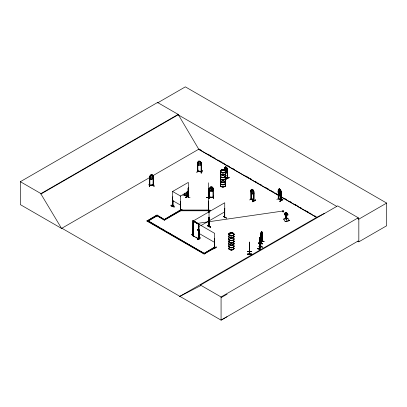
<?xml version="1.0" encoding="UTF-8"?>
<svg xmlns="http://www.w3.org/2000/svg" width="407" height="407" viewBox="0 0 407 407"><rect width="100%" height="100%" fill="white"/><g stroke="black" fill="none" stroke-linecap="round" stroke-linejoin="round"><path stroke-width="0.61" d="M206.466 197.349L210.638 197.319M260.714 234.045L260.76 247.024L260.78 234.122M260.846 243.417L260.836 233.944L261.508 231.364L261.991 232.092L262.057 241.392M260.704 234.111L260.622 246.998L260.77 246.413M279.543 189.163L279.197 190.227L278.164 191.097L278.164 192.536L279.146 194.546L280.179 195.101L279.146 194.546C277.671 193.595 278.225 189.016 278.541 189.799L278.566 198.906L278.637 193.381M280.891 191.204L280.891 200.28L280.891 199.913M280.922 191.173L281.257 191.259L281.288 200.361L278.566 198.667L281.186 200.086M285.002 213.833L285.032 214.535L286.213 214.469L286.207 219.983L286.579 220.08L286.752 214.382L285.236 214.779L287.947 214.769L287.083 213.792L287.403 214.296L287.083 212.988L286.487 213.115L286.487 213.919L287.947 215.003L285.236 214.779L285.236 212.464L286.971 213.227L285.236 212.464L285.719 213.482M197.944 162.291L197.588 162.225L197.507 171.378L197.507 171.047L197.863 171.113L197.858 171.459L197.883 162.256M209.702 188.395L209.279 188.324L209.005 198.647L209.208 196.194M209.722 188.344L209.279 188.405L210.648 187.022L212.016 187.022L212.693 188.436L212.693 189.514L211.793 190.369L210.882 190.369L209.961 189.514L209.961 188.436L210.623 186.955L212.037 186.955L213.431 188.421M259.839 239.163L260.17 237.439M260.699 237.663C259.844 235.638 259.483 239.82 259.625 240.613L259.91 240.975L260.485 239.118L260.312 237.006M285.017 214.413L285.918 218.208A0.926 0.259 78.1 0 0 286.258 219.577A0.926 0.259 78.1 0 0 286.543 219.093A0.926 0.259 78.1 0 0 286.106 217.893L285.017 214.413L286.213 217.867A0.926 0.259 78.1 0 1 286.65 219.068A0.926 0.259 78.1 0 1 286.365 219.556A0.926 0.259 78.1 0 1 286.024 218.188L285.124 214.392M260.572 237.79L260.892 237.713L260.633 237.892M257.453 248.774C269.719 250.91 249.145 246.784 261.406 249.527M257.519 248.641L261.462 249.43M262.678 243.651L258.73 242.877L262.683 243.645L262.607 243.961L258.664 243.167L262.673 243.803M198.85 238.624C199.888 239.113 198.341 238.497 199.104 238.751M214.291 247.537L214.56 247.675M184.508 194.658C183.506 193.233 185.561 197.39 184.63 193.116M186.879 196.052L190.044 197.736M227.335 178.281L227.727 178.352L227.686 169.271L227.421 169.119L227.32 178.291C228.241 177.508 226.668 178.358 225.453 176.943M227.691 178.337L225.096 176.852M251.088 198.804L251.312 199.384L250.987 199.232L250.977 190.1L250.941 191.56L251.928 193.564L250.941 191.56M251.384 198.967C250.168 198.58 252.732 200.666 253.902 200.88L254.004 191.743L253.622 191.666M253.932 200.9L253.8 200.666M253.709 200.412L254.034 200.839L251.119 199.155L250.977 190.15L251.384 190.232L251.119 190.074M278.474 198.555L278.266 198.402L278.515 198.555M278.281 198.758L281.186 200.417L281.156 191.321L280.876 191.087M260.266 239.051L259.981 240.099L259.839 239.799M259.839 237.749L260.317 236.955L260.277 241.27L259.875 242.048L259.407 241.326L259.407 239.911L259.875 237.734L259.829 242.043L260.699 239.077M174.023 205.123L171.169 206.695M261.091 232.143C259.422 238.309 262.561 236.503 261.96 232.041L261.543 231.42M259.452 248.998L260.77 246.744M260.892 246.795L259.574 249.048L259.569 239.713L259.437 249.023L259.742 248.484L259.417 248.682M260.918 246.494L260.602 246.988L260.699 246.449M286.971 213.466L285.332 212.622L285.332 214.937L286.803 214.423L286.487 213.115M260.928 243.233L260.846 243.086M208.46 210.048L208.669 210.231L208.476 209.778M193.386 222.68L193.452 222.756M193.406 228.464L193.442 228.912L193.417 228.307M193.391 234.162L193.452 233.822L193.452 234.376M221.596 171.988L221.398 172.385M221.306 172.075L221.805 172.146M221.912 172.319L221.525 172.003M227.442 177.864L227.579 178.429L227.584 169.327L226.643 167.333L225.641 166.753C223 169.353 225.066 171.744 224.374 170.396M224.486 170.426L224.633 170.574M229.599 235.236L229.716 235.124M229.624 235.2L230.204 235.439L230.179 235.022M230.24 235.277L229.93 235.282M232.911 233.593L233.069 233.465M232.972 233.582L233.033 233.45M278.536 189.81L278.266 189.652L278.24 198.748L278.235 198.382L278.673 198.499M170.976 205.357L174.11 206.965L170.976 205.357L171.138 205.082L174.11 206.965M171.118 205.108L174.099 206.776M174.079 206.949L171.098 205.27M194.795 236.401C193.6 236.548 189.499 233.023 193.315 235.368M191.809 234.676L193.294 235.521M207.529 225.615L210.745 227.192L210.358 227.421L207.397 225.707L210.582 227.101M225.595 168.279L225.142 170.477L225.788 171.708L226.434 172.08L227.07 171.591L227.07 170.513L226.592 168.819L225.61 168.213L226.607 168.793L226.592 169.429L226.267 169.795L225.941 169.607C225.488 169.231 225.432 166.753 226.267 167.374L227.559 170.818L227.559 172.207M225.941 168.63L225.631 170.309L226.267 171.235L226.592 170.233L226.267 168.819L225.91 168.651M279.512 190.624L279.197 192.302L279.833 193.228L280.164 192.226L279.833 190.807L279.482 190.639M259.417 248.992L259.641 248.682M151.323 175.137L150.885 177.03L151.775 177.518L152.238 176.292L151.775 175.102L151.318 175.112M211.096 187.179L210.653 188.436L211.096 189.626L212.016 189.067L211.554 187.179M249.593 251.389L249.547 251.913M258.73 242.877L258.664 243.177M199.293 161.345L198.85 163.166L199.72 163.858L200.173 163.37L199.735 161.411M225.656 166.799L225.142 169.032L225.788 170.263L226.434 170.64L227.07 170.151L226.643 167.333M279.192 188.812L278.709 191.025L279.36 192.257L280.006 192.628L280.642 192.14L280.164 189.372L279.212 188.746L278.225 189.616M182.784 195.579L185.755 193.747M226.165 175.799L225.046 176.307M252.482 198.27L249.542 199.959M197.37 239.677L200.28 237.978M197.894 162.373C196.347 162.637 200.697 159.259 198.184 162.429L198.184 163.507L199.074 164.504L199.954 164.642L200.824 163.919L200.203 161.264L198.825 161.075M201.49 164.357L200.188 165.608L198.825 165.395L197.537 163.716M198.825 165.395L197.492 163.721M196.779 172.446L198.067 169.984L196.963 172.309M201.49 162.942L201.099 162.754L201.49 162.912L201.501 172.013L201.531 162.836M197.858 171.128C206.909 173.173 197.588 169.943 197.858 171.459M197.955 171.444L197.604 171.296L201.572 171.917M201.114 162.769L201.089 171.932L201.496 171.891M202.101 170.609L201.038 172.939L201.236 173.158C202.233 172.675 201.984 170.151 202.299 170.803M202.121 170.752L201.236 173.148M149.171 184.152L149.751 186.711L148.972 184.335L149.201 184.132M149.166 184.295L149.725 186.665M198.809 238.945L199.242 239.026M184.229 194.816L187.179 196.52L187.149 191.661M209.208 196.067L209.208 198.601M280.85 200.244L280.993 194.134M281.288 200.025L280.855 199.99M153.251 176.2L153.576 176.165M172.675 205.815L172.899 205.566M188.456 196.734C187.759 197.487 188.533 196.484 188.136 196.891M172.751 206.156L172.604 191.473L188.329 182.397L188.329 196.993L188.029 197.141L188.461 197.034M209.371 226.363C209.34 225.076 208.109 227.452 209.386 226.368L209.279 217.196L208.75 217.506L208.766 226.557M259.707 239.743L259.391 239.927M258.862 246.372L262.81 247.141M260.622 246.759L259.722 248.56M260.918 234.147L260.612 234.32L261.508 231.364M261.945 232.082L261.864 232.3M260.612 235.734L261.091 236.462L261.553 235.694M260.628 243.04L260.76 242.872M261.838 241.02L262.154 240.858L262.149 241.234L260.826 243.411M261.966 241.178L262.159 240.878L260.643 243.427M260.658 240.695L264.112 241.422L260.658 240.883M149.466 185.475C155.8 184.427 153.566 184.651 153.159 185.277L153.251 176.109M197.644 230.169L197.665 229.634L197.939 229.807M198.423 229.202L198.657 229.289M198.723 229.472L198.407 229.431M180.566 210.221L180.438 210.129M180.576 210.541L180.433 201.394L180.479 210.617L180.316 210.195M172.97 200.646L173.006 205.967L172.705 206.145L172.838 200.758M221.586 172.283L221.149 172.217M221.886 172.278L221.525 172.492M230.214 235.312L230.001 235.098M286.207 219.983L286.752 219.866L286.752 214.993M259.62 249.033L259.62 248.677M149.471 176.465L150.849 174.924L152.249 174.812L153.637 176.175L153.637 177.615L152.259 179.161L150.855 179.268L149.471 177.91L150.88 179.228M149.924 185.439L149.486 185.556L149.511 176.394L149.944 176.455L149.527 176.475L150.875 174.959L152.259 174.842L152.905 176.241L152.905 177.32L152.015 178.246L151.109 178.317L150.198 177.528L150.198 176.45L150.849 174.924M209.249 197.166L213.405 197.156M209.234 197.074C209.875 196.693 209.885 197.858 209.234 197.487M213.405 197.487C212.769 197.858 212.78 196.718 213.405 197.074M209.234 188.421L210.623 186.955L212.037 191.3L210.623 191.275L209.234 189.835M212.016 191.239L213.431 189.835M212.037 191.3L213.431 189.86L213.431 188.395M172.853 205.764L172.675 206.145L172.604 196.993L172.868 196.835M262.016 241.402L262.006 232.051M149.532 185.246C159.865 184.615 145.467 185.414 149.924 185.109M153.185 185.19L153.205 176.109L153.592 176.19L152.233 174.878M172.955 205.667L172.731 205.815M188.431 197.059L188.329 187.912L188.065 188.065L188.065 197.146L188.329 196.993M209.386 217.257L208.857 217.567L208.827 226.663L209.106 226.185M209.045 226.414L209.015 211.833M224.832 217.104L224.476 217.14M224.771 217.333L224.445 217.526L224.695 217.028M227.528 170.813L226.607 171.668L225.61 171.093L224.623 169.083L225.61 168.213M225.626 168.259L224.623 169.134L225.641 171.072L226.643 171.652M227.594 170.747L226.623 171.606M250.941 190.115L251.958 189.23L251.455 191.509L252.106 192.74L252.752 193.111L253.388 192.623L253.388 191.544L252.91 189.85L251.958 189.23M253.943 193.254L252.925 194.144L251.943 193.539L252.94 194.078L253.876 193.239M229.65 235.119L229.935 234.987M209.279 197.405L213.405 197.405M209.641 197.166L209.29 197.166M209.656 197.487L209.605 188.314M213.349 197.166L212.998 197.166M287.622 214.25L285.332 214.937L285.332 212.622M197.543 170.965L197.96 171.006L197.604 170.965M201.124 171.52L201.531 171.581M201.124 171.851L201.221 171.51M188.136 197.222L188.166 188.126L188.431 187.973M172.751 206.12L172.868 200.585M224.445 217.526L224.476 208.43L224.74 208.272L224.628 217.557M224.552 217.582L224.583 208.486L224.847 208.333M199.206 229.945L199.135 239.097L198.835 238.94L198.937 229.792L199.206 229.945L199.206 239.021L198.937 238.868L198.937 224.272L214.662 233.353L214.591 248.026L214.291 247.868L214.392 238.716L214.662 238.868L214.55 248.051L204.146 254.06L146.947 221.037L156.247 215.379L156.822 215.995L148.097 221.037L156.822 215.71M207.392 225.727L207.636 225.412M223.341 216.519L226.47 218.116L223.504 216.422M208.75 226.551L209.386 226.348M224.476 217.506L224.74 217.353L224.74 202.757L193.294 220.915M226.455 218.096L223.382 216.468M197.39 239.738L200.32 237.836L197.39 239.55M214.26 247.604L214.453 247.797M214.26 247.838L214.698 247.955L214.647 247.593M216.107 246.952C216.371 248.631 209.112 250.168 216.127 246.978M216.132 247.125L213.176 248.85L216.254 247.202M172.736 205.677L172.807 205.586M182.005 209.549L179.06 211.442L182.077 209.753M149.827 177.462L61.559 228.419L20.35 204.629L20.35 181.695L157.54 102.493L178.144 114.387L198.748 149.216L316.732 217.333M20.35 181.695L40.954 193.59L178.144 114.387M227.07 316.717L221.072 320.141L61.884 228.235L61.559 228.419L40.954 194.017L178.144 114.81L336.787 206.405M152.574 175.875L198.748 149.216M225.61 166.773L226.623 167.358M224.659 167.674L224.801 170.63M225.066 167.755L224.7 167.664L224.7 170.085M226.562 168.839L227.594 170.798M180.194 196.169L188.329 191.473M227.559 172.258L226.577 173.128L225.626 172.507M226.592 173.061L225.595 172.522M186.976 196.266L186.879 192.114M185.755 197.151L188.726 195.477L185.775 197.181M185.796 197.344L188.726 195.604M185.918 197.436L188.868 195.726L185.755 197.344M208.445 210.785L180.647 210.785L164.347 220.192L156.486 215.369L157.056 215.038L164.921 219.861L163.349 218.956M146.947 221.037L154.07 216.926M155.159 216.295L156.247 215.664L156.822 215.995M156.486 215.654L157.056 215.323L158.104 215.929M225.046 176.317L226.027 175.748M225.168 176.363L226.175 175.783M227.289 178.001L225.096 176.618M226.211 179.075L229.161 177.386M226.221 179.233L229.304 177.63L229.141 177.355M208.445 210.5L180.647 210.5L180.072 210.17L164.347 219.531L177.36 212.016M178.444 211.391L180.072 210.17M156.486 215.369L164.347 219.907L180.647 210.5M192.908 220.604L198.804 223.86L198.672 239.214L198.402 238.94L198.418 224.084L193.427 221.205L193.457 236.055L192.908 235.887L192.908 220.604L198.728 223.906M198.804 223.86L198.672 239.214M198.173 227.177L199.257 226.551M200.885 225.61L224.74 211.833M192.908 235.887L193.111 220.66M252.671 201.796L255.616 200.091L252.676 201.816L252.508 201.531L255.474 199.842L255.621 200.112M279.512 189.179L279.868 189.347M280.164 189.372L281.191 191.331M279.177 190.206L278.709 192.465L279.36 193.696L280.006 194.073L280.642 193.584L280.642 192.501L280.164 190.812L279.146 190.227L279.833 191.789L280.164 191.417L279.833 189.367M280.143 190.802L281.191 192.77L280.179 193.661L279.192 193.055L278.195 191.076L279.192 190.252L280.164 190.812L281.13 192.806M281.13 194.251L281.257 191.259M281.095 192.801L280.194 193.595M281.095 194.215L280.164 195.055M276.816 199.537L279.762 197.833M279.762 201.241L282.875 199.623L279.762 201.241L282.728 199.364L282.875 199.633L279.924 201.328M146.947 220.752L204.146 253.775L214.55 247.766L213.975 247.436L204.146 253.393L207.422 251.506M208.516 250.875L212.337 248.667M179.543 296.535L317.053 217.145L324.293 213.421M179.863 296.352L200.468 285.739L200.468 285.078L337.657 205.871L358.262 217.77L358.262 219.022M200.468 285.078L221.072 296.973L358.262 217.77M357.758 218.513L358.832 219.134L386.65 203.073L386.65 225.773L358.832 241.829L357.738 241.198M358.262 240.939L221.072 320.141L221.072 296.973M221.072 297.634L227.07 294.21M198.336 224.13L198.596 223.982L198.596 238.716L198.336 238.863L193.473 236.014L193.473 221.281L198.336 224.13L198.336 238.863M198.402 230.245L198.443 229.411M193.473 236.014L193.732 235.867M221.24 172.09L221.174 172.375M201.536 171.998L197.558 171.393M209.279 225.946L209.122 226.526L209.015 217.353M259.585 249.028L259.534 239.57M285.307 214.209L285.21 214.962L284.371 213.131L284.992 214.062L284.869 214.977L284.483 213.105M284.376 213.65L284.864 213.695L284.371 213.131M286.579 214.596L286.207 214.499A0.926 0.259 78.1 0 0 286.65 214.652A0.926 0.259 78.1 0 0 286.365 213.263A0.926 0.259 78.1 0 0 286.024 213.563L285.918 213.583A0.926 0.259 78.1 0 1 286.258 213.288A0.926 0.259 78.1 0 1 286.543 214.677A0.926 0.259 78.1 0 1 286.106 214.494L286.177 214.357M286.421 213.695L285.826 213.823L285.505 213.319L286.106 213.197L286.421 214.499M286.803 213.619L287.403 213.492M284.839 214.286L284.839 213.797M289.392 220.686L287.835 218.188L283.598 219.083L285.149 221.581L289.392 220.635L285.149 221.581M283.598 219.129L287.835 218.188M149.522 185.129L149.578 185.577L153.576 185.241M253.759 200.336L253.785 200.676L253.739 193.406M278.337 198.326L278.525 198.906M281.242 200.315L278.368 198.672L278.368 192.018M284.89 213.853L286.035 213.68M197.67 223.357L282.427 211.101M198.682 229.528L198.423 229.294M197.426 229.787L197.7 229.884M150.855 179.268L152.249 179.131L153.592 177.605M153.332 184.005L154.116 186.375L153.393 183.979M153.536 184.926L153.159 184.946M221.596 172.375L221.281 172.303M232.941 233.501L232.804 233.623M229.899 235.012L230.276 235.16M227.421 178.195L227.421 169.119M227.564 178.408L225.453 177.177M184.519 195.009L184.529 193.778M285.236 214.779L287.947 214.769M208.481 188.339L208.481 197.66L208.654 197.074M208.654 197.405L208.46 197.654L208.44 197.278M208.476 200.961L208.481 210.282M208.852 210.251L210.638 210.409M208.852 210.378L210.638 210.383L208.852 210.414M211.096 187.205L211.554 187.205M212.978 188.436L213.36 188.405L212.016 187.022M209.697 197.253L212.942 197.253M213.619 196.22L213.405 198.647L213.436 196.067M208.445 226.078L209.254 226.078M249.593 242.597L249.735 254.1L249.756 253.51M247.578 251.562L251.75 251.551M247.578 251.638L251.75 251.633M247.578 254.07L251.75 254.1M247.578 254.202L251.75 254.227L251.75 253.912L247.578 253.912L247.578 254.238L251.75 254.238M230.001 235.383L229.736 235.353M198.845 161.116L200.168 161.32M199.282 161.37L199.72 161.437M259.437 241.371L259.88 242.002M258.872 246.321L262.825 247.09M261.355 231.842L261.208 234.513L261.248 232.102M260.668 240.822L264.112 241.432M261.986 241.193L260.928 242.964M258.72 243.055L262.683 243.834M221.586 172.008L221.927 172.258M286.38 214.286L286.752 214.382M153.922 186.36L153.332 183.816M187.139 196.52C186.996 195.131 181.568 193.483 186.95 196.037M208.465 209.915L208.445 212.785M249.562 254.09L249.593 241.962M287.154 214.591L287.947 215.003L287.296 213.975M210.745 227.187L207.555 225.631M207.534 225.473L210.602 227.101M198.835 229.848L199.104 230.001M214.291 238.777L214.56 238.929M191.809 234.549L193.294 235.394M386.65 203.073L185.353 86.859L157.54 102.915L157.54 102.493M279.177 188.767L280.194 189.352M199.069 149.028L201.816 150.615M207.85 154.1L209.498 155.052M210.592 155.683L211.691 156.319M212.79 156.949L214.433 157.901M218.274 160.119L219.373 160.755M220.472 161.386L221.571 162.022M223.214 162.968L224.313 163.604M228.154 165.822L229.253 166.453M233.094 168.671L234.188 169.307M245.716 175.961L249.008 177.859M250.107 178.495L251.75 179.446M255.041 181.344L256.69 182.295M257.789 182.931L258.883 183.562M259.981 184.198L261.63 185.149M265.471 187.368L266.565 187.998M267.664 188.634L268.762 189.265M270.406 190.217L271.505 190.852M272.604 191.483L273.702 192.119M275.346 193.071L276.445 193.701M285.226 198.769L286.325 199.405M289.616 201.307L291.259 202.259M294.551 204.156L296.199 205.108M297.298 205.744L298.397 206.374M300.04 207.326L301.139 207.957M304.98 210.175L306.079 210.811M307.173 211.442L308.272 212.078M309.92 213.029L311.014 213.66M314.855 215.878L315.954 216.514M198.463 149.242L248.992 178.414M250.091 179.049L278.098 195.218M279.197 195.853L296.225 205.683M297.324 206.318L316.544 217.414M224.929 167.725L224.964 170.843M227.274 169.185L227.584 169.327L226.607 167.348M253.856 200.539L251.312 199.15L253.607 200.473M172.604 191.473L180.464 196.011L180.418 210.617M172.604 200.554L180.464 205.092M193.457 221.255L198.382 224.104M198.937 233.353L214.662 242.43M159.157 216.534L160.205 217.14M161.253 217.745L162.301 218.35M148.072 221.021L156.873 226.099M157.972 226.735L159.62 227.691M160.724 228.322L164.57 230.545M165.669 231.181L166.773 231.817M168.422 232.768L172.273 234.992M173.372 235.628L174.471 236.263M175.57 236.899L177.223 237.851M178.322 238.487L182.173 240.71M183.272 241.341L187.123 243.564M188.222 244.2L189.871 245.151M190.969 245.787L194.821 248.011M195.92 248.646L204.172 253.408M193.732 221.133L198.056 223.667M197.797 229.813C197.548 229.421 198.489 229.904 197.817 229.818M197.573 229.828L197.899 230.041L197.909 229.721M197.619 230.184L197.405 229.909M195.894 237.133L198.596 238.716M262.139 241.178L262.123 232.122M212.983 197.487L212.973 188.314L213.36 188.324L213.36 197.487L209.32 197.502L209.32 197.049M187.251 196.408L187.286 196.118M184.274 194.531L184.661 194.948M184.274 194.861L184.259 193.625M209.279 189.825L210.648 191.239M255.484 200.005L252.528 201.684M188.721 195.467L188.853 195.701M260.836 235.027L261.126 235.388L261.726 233.532L261.503 231.415M201.129 171.606L201.089 171.932M285.505 214.123L285.826 214.626M224.878 217.394L224.771 217.002M280.179 189.341L281.161 191.351M278.225 191.056L279.212 193.066M284.839 214.209L285.037 214.667L284.869 214.331M285.205 213.807L284.925 213.375L284.798 213.919M149.944 185.287L149.862 185.556L149.847 176.358M260.129 237.434L260.266 238.416M284.727 213.69L284.732 214.209M210.638 210.266L206.466 210.287M358.832 219.134L358.832 241.829M278.368 189.596L278.368 190.807M253.841 200.88L253.902 191.804L252.956 189.804L253.907 191.829L253.592 191.534L253.637 200.763M251.384 192.048L251.261 199.369L251.221 190.181M214.392 238.716L214.392 247.797M213.975 247.436L213.975 247.721M209.254 212.5L209.254 210.032L180.647 210.032L180.647 210.785M209.279 217.196L209.254 226.363L208.445 226.363L208.445 220.528M209.234 188.395L209.234 189.86M208.623 182.819L208.623 210.282M204.721 253.724L147.522 220.421L147.522 220.701M204.146 253.775L204.146 254.06M197.639 170.955L197.634 171.296M197.492 162.281L197.481 163.746M193.035 220.533L193.035 235.811M187.251 191.6L187.251 196.444L184.361 194.775L184.361 193.564M186.981 192.053L186.981 196.291M164.347 219.907L164.347 220.192M157.056 215.038L157.056 215.323M156.247 215.379L156.247 215.664M153.556 176.083L153.541 185.271M40.954 193.59L40.954 194.017M282.677 211.411A0.519 0.402 -32.4 0 1 282.473 210.907A0.519 0.402 -32.4 0 1 283.079 210.556A0.519 0.402 -32.4 0 1 283.389 210.999M225.147 177.477A2.595 1.501 0 0 1 223.24 179.716A2.595 1.501 0 0 1 220.396 177.844A2.59 1.496 0 0 0 222.904 179.726A2.59 1.496 0 0 0 225.402 177.844M225.147 173.021A2.595 1.501 0 0 1 223.24 175.254A2.595 1.501 0 0 1 220.396 173.382M225.147 172.599A2.595 1.501 0 0 1 223.24 174.832A2.595 1.501 0 0 1 220.396 172.96M225.147 175.524A2.595 1.501 0 0 1 223.24 177.757A2.595 1.501 0 0 1 220.396 175.885M225.183 175.366A2.635 1.521 0 0 1 223.245 177.635A2.635 1.521 0 0 1 220.355 175.732M225.183 175.239A2.635 1.521 0 0 1 223.245 177.508A2.635 1.521 0 0 1 220.355 175.605M225.147 175.102A2.595 1.501 0 0 1 223.24 177.34A2.595 1.501 0 0 1 220.396 175.463M225.183 172.863A2.635 1.521 0 0 1 223.245 175.132A2.635 1.521 0 0 1 220.355 173.229M225.183 172.731A2.635 1.521 0 0 1 223.245 175.005A2.635 1.521 0 0 1 220.355 173.097M225.152 177.645A2.6 1.501 0 0 1 223.24 179.884A2.6 1.501 0 0 1 220.391 178.007A2.59 1.496 0 0 0 222.904 179.869A2.59 1.496 0 0 0 225.402 177.986M225.402 178.22A2.59 1.496 0 0 1 222.904 180.103A2.59 1.496 0 0 1 220.401 178.22A2.595 1.501 0 0 0 223.24 180.087A2.595 1.501 0 0 0 225.147 177.854M225.147 184.62A2.595 1.501 0 0 1 223.24 186.854A2.595 1.501 0 0 1 220.396 184.982A2.59 1.496 0 0 0 222.904 186.859A2.59 1.496 0 0 0 225.402 184.976M225.157 177.717A2.605 1.506 0 0 1 223.24 179.96A2.605 1.506 0 0 1 220.385 178.078M225.147 180.159A2.595 1.501 0 0 1 223.24 182.392A2.595 1.501 0 0 1 220.396 180.52M225.147 179.736A2.595 1.501 0 0 1 223.24 181.975A2.595 1.501 0 0 1 220.396 180.103M225.152 182.662A2.6 1.501 0 0 1 223.24 184.9A2.6 1.501 0 0 1 220.391 183.023M225.183 182.504A2.635 1.521 0 0 1 223.245 184.778A2.635 1.521 0 0 1 220.355 182.875M225.183 182.377A2.635 1.521 0 0 1 223.245 184.646A2.635 1.521 0 0 1 220.355 182.743M225.147 182.244A2.595 1.501 0 0 1 223.24 184.478A2.595 1.501 0 0 1 220.396 182.606M225.183 180.001A2.635 1.521 0 0 1 223.245 182.27A2.635 1.521 0 0 1 220.355 180.367M225.183 179.874A2.635 1.521 0 0 1 223.245 182.143A2.635 1.521 0 0 1 220.355 180.24M225.147 184.758A2.595 1.501 0 0 1 223.24 186.991A2.595 1.501 0 0 1 220.396 185.119A2.59 1.496 0 0 0 222.904 187.006A2.59 1.496 0 0 0 225.402 185.124M233.893 236.36A2.6 1.501 0 0 1 231.38 238.248A2.6 1.501 0 0 1 228.866 236.36M233.888 235.943A2.595 1.501 0 0 1 231.38 237.825A2.595 1.501 0 0 1 228.871 235.943M233.893 238.863A2.6 1.501 0 0 1 231.38 240.756A2.6 1.501 0 0 1 228.866 238.863M233.928 238.716A2.635 1.521 0 0 1 231.38 240.629A2.635 1.521 0 0 1 228.831 238.716M233.928 238.583A2.635 1.521 0 0 1 231.38 240.501A2.635 1.521 0 0 1 228.831 238.583M233.893 238.446A2.6 1.501 0 0 1 231.38 240.334A2.6 1.501 0 0 1 228.866 238.446M233.928 236.208A2.635 1.521 0 0 1 231.38 238.126A2.635 1.521 0 0 1 228.831 236.208M233.928 236.08A2.635 1.521 0 0 1 231.38 237.998A2.635 1.521 0 0 1 228.831 236.08M233.898 241.061A2.605 1.506 0 0 1 231.38 242.954A2.605 1.506 0 0 1 228.861 241.061M233.893 243.498A2.6 1.501 0 0 1 231.38 245.39A2.6 1.501 0 0 1 228.866 243.498M233.888 243.081A2.595 1.501 0 0 1 231.38 244.968A2.595 1.501 0 0 1 228.871 243.081M233.893 246.006A2.6 1.501 0 0 1 231.38 247.894A2.6 1.501 0 0 1 228.866 246.006M233.928 245.853A2.635 1.521 0 0 1 231.38 247.771A2.635 1.521 0 0 1 228.831 245.853M233.928 245.726A2.635 1.521 0 0 1 231.38 247.639A2.635 1.521 0 0 1 228.831 245.726M233.893 245.584A2.6 1.501 0 0 1 231.38 247.476A2.6 1.501 0 0 1 228.866 245.584M233.928 243.35A2.635 1.521 0 0 1 231.38 245.263A2.635 1.521 0 0 1 228.831 243.35M233.928 243.218A2.635 1.521 0 0 1 231.38 245.136A2.635 1.521 0 0 1 228.831 243.218M225.336 169.073L225.854 170.462C224.73 171.006 225.707 172.064 226.022 170.762L226.73 172.09L226.195 170.655L226.709 169.867L226.033 170.345L225.336 169.073M278.907 191.066L279.426 192.455C278.296 192.999 279.278 194.058 279.589 192.75L280.301 194.083L279.762 192.643L280.275 191.86L279.604 192.338L278.907 191.066M252.259 189.662L251.943 191.341L252.584 192.267L252.91 191.265L252.289 189.642M201.546 162.912L200.188 161.289L201.546 162.912M209.422 226.002L208.847 226.333L209.386 226.017M210.638 197.197L206.466 197.4L210.638 197.192M251.75 251.501L247.578 251.694L251.75 251.506M221.601 172.543A2.6 1.501 0 0 0 225.503 171.245A2.6 1.501 0 0 0 221.601 169.943A2.6 1.501 0 0 0 221.601 172.543A2.59 1.496 0 0 0 225.493 171.25A2.59 1.496 0 0 0 221.606 169.953A2.59 1.496 0 0 0 221.606 172.543M221.601 172.756A2.595 1.501 0 0 0 225.498 171.459A2.595 1.501 0 0 0 221.601 170.162A2.595 1.501 0 0 0 221.601 172.756A2.59 1.496 0 0 0 225.493 171.464A2.59 1.496 0 0 0 221.606 170.172A2.59 1.496 0 0 0 221.606 172.761M221.057 172.395A2.605 1.506 0 0 0 225.417 171.723A2.605 1.506 0 0 0 222.227 169.882A2.605 1.506 0 0 0 221.057 172.395M230.077 235.526A2.6 1.501 0 0 0 233.979 234.223A2.6 1.501 0 0 0 230.077 232.926A2.6 1.501 0 0 0 230.077 235.526A2.59 1.496 0 0 0 233.969 234.228A2.59 1.496 0 0 0 230.082 232.936A2.59 1.496 0 0 0 230.082 235.526M230.082 235.739A2.595 1.501 0 0 0 233.974 234.442A2.595 1.501 0 0 0 230.082 233.145A2.595 1.501 0 0 0 230.082 235.739A2.59 1.496 0 0 0 233.969 234.437A2.59 1.496 0 0 0 230.082 233.145A2.59 1.496 0 0 0 230.082 235.734M231.38 242.709A2.595 1.501 0 0 0 233.888 240.822A2.59 1.496 0 0 1 231.38 242.699A2.59 1.496 0 0 1 228.876 240.817A2.595 1.501 0 0 0 231.38 242.709M229.538 235.383A2.605 1.506 0 0 0 233.898 234.707A2.605 1.506 0 0 0 230.703 232.865A2.605 1.506 0 0 0 229.538 235.383M231.38 242.862A2.595 1.501 0 0 0 233.888 240.98A2.59 1.496 0 0 1 231.38 242.867A2.59 1.496 0 0 1 228.876 240.985A2.595 1.501 0 0 0 231.38 242.862M231.38 243.071A2.59 1.496 0 0 0 233.883 241.188A2.595 1.501 0 0 1 231.38 243.081A2.595 1.501 0 0 1 228.871 241.193A2.59 1.496 0 0 0 231.38 243.071M231.38 249.847A2.595 1.501 0 0 0 233.888 247.96A2.59 1.496 0 0 1 231.38 249.842A2.595 1.501 0 0 1 228.871 247.96A2.59 1.496 0 0 0 231.38 249.842M231.38 249.984A2.595 1.501 0 0 0 233.888 248.102A2.59 1.496 0 0 1 231.38 249.99A2.59 1.496 0 0 1 228.876 248.107A2.595 1.501 0 0 0 231.38 249.984M283.114 211.93A0.519 0.402 -32.4 0 0 283.71 211.279A0.519 0.402 -32.4 0 0 282.885 211.269A0.519 0.402 -32.4 0 0 283.114 211.93"/></g></svg>
